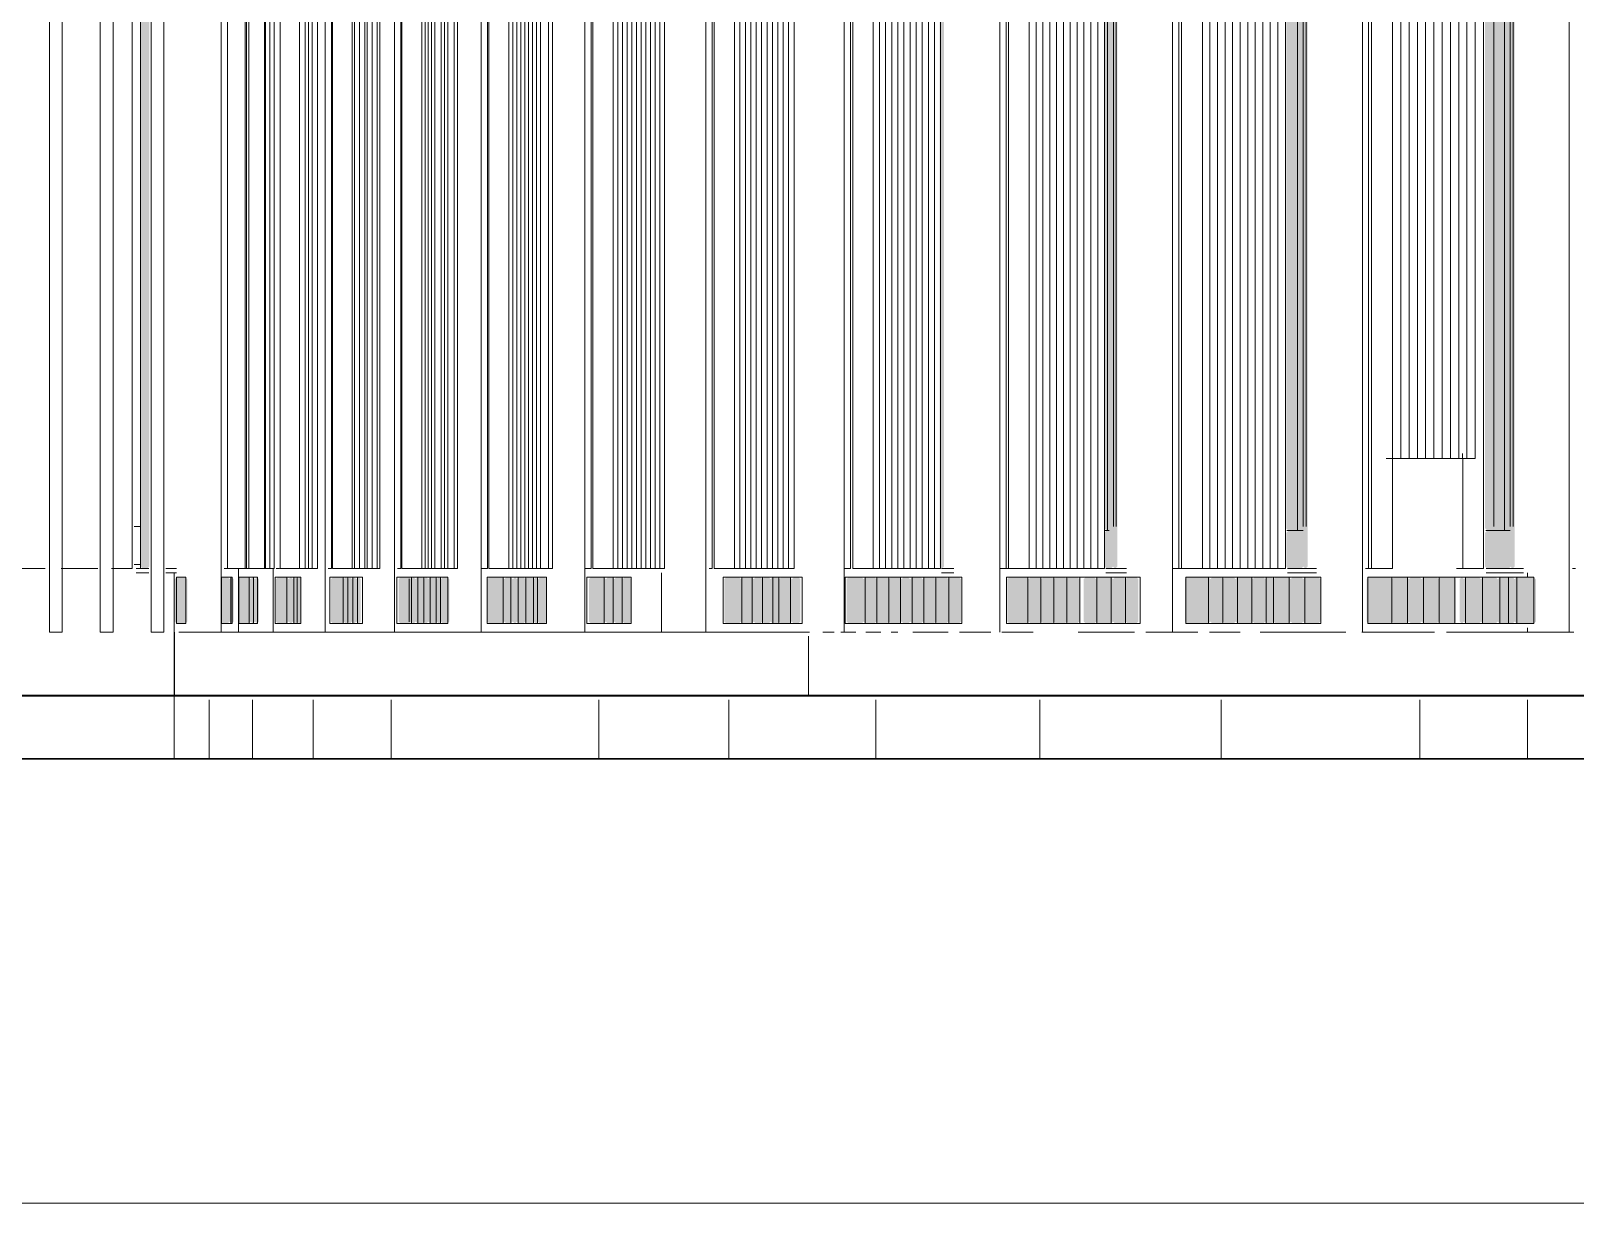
# Model space of a CAD drawing. Header units: millimetres. Extents: x 0 to 84100, y 0 to 59400.
# Drawn here: x 48104 to 51757, y 12940 to 15711 of the extents above; entities that cross this region are included whole.
import ezdxf

# ---------------------------------------------------------------- set-up
doc = ezdxf.new("R2010")
doc.units = ezdxf.units.MM
for name, color, linetype, lineweight in [('01_切断（構造・壁）', 7, 'Continuous', 35), ('09_立面の外形', 7, 'Continuous', 30), ('10_見えがかり', 7, 'Continuous', 13), ('12_見えがかり（ガラス）', 5, 'Continuous', 9), ('50_寸法', 3, 'Continuous', 9)]:
    doc.layers.add(name, color=color, linetype=linetype, lineweight=lineweight)

msp = doc.modelspace()

# ---------------------------------------------------------------- hatches: boundary and pattern name
at = {"layer": '10_見えがかり', "true_color": 0xe9dcc4}
for points in [[(48384, 16814.7), (48384, 14444.7), (48379, 14439.7), (48369, 14439.7), (48364, 14444.7), (48364, 16814.7), (48369, 16819.7), (48379, 16819.7)], [(50264, 16814.7), (50264, 14444.7), (50259, 14439.7), (50254, 14444.7), (50254, 16814.7), (50259, 16819.7)], [(50674, 16814.7), (50674, 14444.7), (50669, 14439.7), (50664, 14444.7), (50664, 14524.7), (50659, 14529.7), (50649, 14529.7), (50654, 14534.7), (50654, 16744.7), (50649, 16749.7), (50659, 16749.7), (50664, 16754.7), (50664, 16814.7), (50669, 16819.7)], [(51124, 16814.7), (51124, 14444.7), (51119, 14439.7), (51114, 14444.7), (51114, 14524.7), (51109, 14529.7), (51099, 14529.7), (51104, 14534.7), (51104, 16744.7), (51099, 16749.7), (51109, 16749.7), (51114, 16754.7), (51114, 16814.7), (51119, 16819.7)], [(51614, 16814.7), (51614, 14444.7), (51609, 14439.7), (51604, 14444.7), (51604, 14524.7), (51599, 14529.7), (51589, 14529.7), (51594, 14534.7), (51594, 16744.7), (51589, 16749.7), (51599, 16749.7), (51604, 16754.7), (51604, 16814.7), (51609, 16819.7)], [(50664, 14524.7), (50664, 14444.7), (50659, 14439.7), (50649, 14439.7), (50644, 14444.7), (50644, 14524.7), (50649, 14529.7), (50659, 14529.7)], [(51114, 14524.7), (51114, 14444.7), (51109, 14439.7), (51079, 14439.7), (51074, 14444.7), (51074, 14524.7), (51079, 14529.7), (51099, 14529.7), (51109, 14529.7)], [(51604, 14524.7), (51604, 14444.7), (51599, 14439.7), (51549, 14439.7), (51544, 14444.7), (51544, 14524.7), (51549, 14529.7), (51589, 14529.7), (51599, 14529.7)], [(48474, 14414.7), (48474, 14314.7), (48469, 14309.7), (48449, 14309.7), (48444, 14314.7), (48444, 14414.7), (48449, 14419.7), (48469, 14419.7)], [(48574, 14414.7), (48574, 14314.7), (48569, 14309.7), (48559, 14309.7), (48554, 14314.7), (48554, 14414.7), (48559, 14419.7), (48569, 14419.7)], [(48584, 14414.7), (48584, 14314.7), (48579, 14309.7), (48574, 14314.7), (48574, 14414.7), (48579, 14419.7)], [(48624, 14414.7), (48624, 14314.7), (48619, 14309.7), (48599, 14309.7), (48594, 14314.7), (48594, 14414.7), (48599, 14419.7), (48619, 14419.7)], [(48634, 14414.7), (48634, 14314.7), (48629, 14309.7), (48624, 14314.7), (48624, 14414.7), (48629, 14419.7)], [(48644, 14414.7), (48644, 14314.7), (48639, 14309.7), (48634, 14314.7), (48634, 14414.7), (48639, 14419.7)], [(48714, 14414.7), (48714, 14314.7), (48709, 14309.7), (48689, 14309.7), (48684, 14314.7), (48684, 14414.7), (48689, 14419.7), (48709, 14419.7)], [(48724, 14414.7), (48724, 14314.7), (48719, 14309.7), (48714, 14314.7), (48714, 14414.7), (48719, 14419.7)], [(48734, 14414.7), (48734, 14314.7), (48729, 14309.7), (48724, 14314.7), (48724, 14414.7), (48729, 14419.7)], [(48744, 14414.7), (48744, 14314.7), (48739, 14309.7), (48734, 14314.7), (48734, 14414.7), (48739, 14419.7)], [(48844, 14414.7), (48844, 14314.7), (48839, 14309.7), (48819, 14309.7), (48814, 14314.7), (48814, 14414.7), (48819, 14419.7), (48839, 14419.7)], [(48854, 14414.7), (48854, 14314.7), (48849, 14309.7), (48844, 14314.7), (48844, 14414.7), (48849, 14419.7)], [(48864, 14414.7), (48864, 14314.7), (48859, 14309.7), (48854, 14314.7), (48854, 14414.7), (48859, 14419.7)], [(48874, 14414.7), (48874, 14314.7), (48869, 14309.7), (48864, 14314.7), (48864, 14414.7), (48869, 14419.7)], [(48884, 14414.7), (48884, 14314.7), (48879, 14309.7), (48874, 14314.7), (48874, 14414.7), (48879, 14419.7)], [(49004, 14414.7), (49004, 14314.7), (48999, 14309.7), (48979, 14309.7), (48974, 14314.7), (48974, 14414.7), (48979, 14419.7), (48999, 14419.7)], [(49014, 14414.7), (49014, 14314.7), (49009, 14309.7), (49004, 14314.7), (49004, 14414.7), (49009, 14419.7)], [(49034, 14414.7), (49034, 14314.7), (49029, 14309.7), (49019, 14309.7), (49014, 14314.7), (49014, 14414.7), (49019, 14419.7), (49029, 14419.7)], [(49044, 14414.7), (49044, 14314.7), (49039, 14309.7), (49034, 14314.7), (49034, 14414.7), (49039, 14419.7)], [(49064, 14414.7), (49064, 14314.7), (49059, 14309.7), (49049, 14309.7), (49044, 14314.7), (49044, 14414.7), (49049, 14419.7), (49059, 14419.7)], [(49074, 14414.7), (49074, 14314.7), (49069, 14309.7), (49064, 14314.7), (49064, 14414.7), (49069, 14419.7)], [(49094, 14414.7), (49094, 14314.7), (49089, 14309.7), (49079, 14309.7), (49074, 14314.7), (49074, 14414.7), (49079, 14419.7), (49089, 14419.7)], [(49224, 14414.7), (49224, 14314.7), (49219, 14309.7), (49189, 14309.7), (49184, 14314.7), (49184, 14414.7), (49189, 14419.7), (49219, 14419.7)], [(49244, 14414.7), (49244, 14314.7), (49239, 14309.7), (49229, 14309.7), (49224, 14314.7), (49224, 14414.7), (49229, 14419.7), (49239, 14419.7)], [(49254, 14414.7), (49254, 14314.7), (49249, 14309.7), (49244, 14314.7), (49244, 14414.7), (49249, 14419.7)], [(49274, 14414.7), (49274, 14314.7), (49269, 14309.7), (49259, 14309.7), (49254, 14314.7), (49254, 14414.7), (49259, 14419.7), (49269, 14419.7)], [(49294, 14414.7), (49294, 14314.7), (49289, 14309.7), (49279, 14309.7), (49274, 14314.7), (49274, 14414.7), (49279, 14419.7), (49289, 14419.7)], [(49304, 14414.7), (49304, 14314.7), (49299, 14309.7), (49294, 14314.7), (49294, 14414.7), (49299, 14419.7)], [(49324, 14414.7), (49324, 14314.7), (49319, 14309.7), (49309, 14309.7), (49304, 14314.7), (49304, 14414.7), (49309, 14419.7), (49319, 14419.7)], [(49464, 14414.7), (49464, 14314.7), (49459, 14309.7), (49429, 14309.7), (49424, 14314.7), (49424, 14414.7), (49429, 14419.7), (49459, 14419.7)], [(49484, 14414.7), (49484, 14314.7), (49479, 14309.7), (49469, 14309.7), (49464, 14314.7), (49464, 14414.7), (49469, 14419.7), (49479, 14419.7)], [(49504, 14414.7), (49504, 14314.7), (49499, 14309.7), (49489, 14309.7), (49484, 14314.7), (49484, 14414.7), (49489, 14419.7), (49499, 14419.7)], [(49524, 14414.7), (49524, 14314.7), (49519, 14309.7), (49509, 14309.7), (49504, 14314.7), (49504, 14414.7), (49509, 14419.7), (49519, 14419.7)], [(49784, 14414.7), (49784, 14314.7), (49779, 14309.7), (49749, 14309.7), (49744, 14314.7), (49744, 14414.7), (49749, 14419.7), (49779, 14419.7)], [(49814, 14414.7), (49814, 14314.7), (49809, 14309.7), (49789, 14309.7), (49784, 14314.7), (49784, 14414.7), (49789, 14419.7), (49809, 14419.7)], [(49834, 14414.7), (49834, 14314.7), (49829, 14309.7), (49819, 14309.7), (49814, 14314.7), (49814, 14414.7), (49819, 14419.7), (49829, 14419.7)], [(49854, 14414.7), (49854, 14314.7), (49849, 14309.7), (49839, 14309.7), (49834, 14314.7), (49834, 14414.7), (49839, 14419.7), (49849, 14419.7)], [(49874, 14414.7), (49874, 14314.7), (49869, 14309.7), (49859, 14309.7), (49854, 14314.7), (49854, 14414.7), (49859, 14419.7), (49869, 14419.7)], [(49904, 14414.7), (49904, 14314.7), (49899, 14309.7), (49879, 14309.7), (49874, 14314.7), (49874, 14414.7), (49879, 14419.7), (49899, 14419.7)], [(49924, 14414.7), (49924, 14314.7), (49919, 14309.7), (49909, 14309.7), (49904, 14314.7), (49904, 14414.7), (49909, 14419.7), (49919, 14419.7)], [(50074, 14414.7), (50074, 14314.7), (50069, 14309.7), (50039, 14309.7), (50034, 14314.7), (50034, 14414.7), (50039, 14419.7), (50069, 14419.7)], [(50104, 14414.7), (50104, 14314.7), (50099, 14309.7), (50079, 14309.7), (50074, 14314.7), (50074, 14414.7), (50079, 14419.7), (50099, 14419.7)], [(50134, 14414.7), (50134, 14314.7), (50129, 14309.7), (50109, 14309.7), (50104, 14314.7), (50104, 14414.7), (50109, 14419.7), (50129, 14419.7)], [(50164, 14414.7), (50164, 14314.7), (50159, 14309.7), (50139, 14309.7), (50134, 14314.7), (50134, 14414.7), (50139, 14419.7), (50159, 14419.7)], [(50184, 14414.7), (50184, 14314.7), (50179, 14309.7), (50169, 14309.7), (50164, 14314.7), (50164, 14414.7), (50169, 14419.7), (50179, 14419.7)], [(50214, 14414.7), (50214, 14314.7), (50209, 14309.7), (50189, 14309.7), (50184, 14314.7), (50184, 14414.7), (50189, 14419.7), (50209, 14419.7)], [(50244, 14414.7), (50244, 14314.7), (50239, 14309.7), (50219, 14309.7), (50214, 14314.7), (50214, 14414.7), (50219, 14419.7), (50239, 14419.7)], [(50274, 14414.7), (50274, 14314.7), (50269, 14309.7), (50249, 14309.7), (50244, 14314.7), (50244, 14414.7), (50249, 14419.7), (50269, 14419.7)], [(50304, 14414.7), (50304, 14314.7), (50299, 14309.7), (50279, 14309.7), (50274, 14314.7), (50274, 14414.7), (50279, 14419.7), (50299, 14419.7)], [(50464, 14414.7), (50464, 14314.7), (50459, 14309.7), (50419, 14309.7), (50414, 14314.7), (50414, 14414.7), (50419, 14419.7), (50459, 14419.7)], [(50494, 14414.7), (50494, 14314.7), (50489, 14309.7), (50469, 14309.7), (50464, 14314.7), (50464, 14414.7), (50469, 14419.7), (50489, 14419.7)], [(50524, 14414.7), (50524, 14314.7), (50519, 14309.7), (50499, 14309.7), (50494, 14314.7), (50494, 14414.7), (50499, 14419.7), (50519, 14419.7)], [(50554, 14414.7), (50554, 14314.7), (50549, 14309.7), (50529, 14309.7), (50524, 14314.7), (50524, 14414.7), (50529, 14419.7), (50549, 14419.7)], [(50584, 14414.7), (50584, 14314.7), (50579, 14309.7), (50559, 14309.7), (50554, 14314.7), (50554, 14414.7), (50559, 14419.7), (50579, 14419.7)], [(50624, 14414.7), (50624, 14314.7), (50619, 14309.7), (50599, 14309.7), (50594, 14314.7), (50594, 14414.7), (50599, 14419.7), (50619, 14419.7)], [(50664, 14414.7), (50664, 14314.7), (50659, 14309.7), (50629, 14309.7), (50624, 14314.7), (50624, 14414.7), (50629, 14419.7), (50659, 14419.7)], [(50694, 14414.7), (50694, 14314.7), (50689, 14309.7), (50669, 14309.7), (50664, 14314.7), (50664, 14414.7), (50669, 14419.7), (50689, 14419.7)], [(50724, 14414.7), (50724, 14314.7), (50719, 14309.7), (50699, 14309.7), (50694, 14314.7), (50694, 14414.7), (50699, 14419.7), (50719, 14419.7)], [(50894, 14414.7), (50894, 14314.7), (50889, 14309.7), (50839, 14309.7), (50834, 14314.7), (50834, 14414.7), (50839, 14419.7), (50889, 14419.7)], [(50924, 14414.7), (50924, 14314.7), (50919, 14309.7), (50899, 14309.7), (50894, 14314.7), (50894, 14414.7), (50899, 14419.7), (50919, 14419.7)], [(50954, 14414.7), (50954, 14314.7), (50949, 14309.7), (50929, 14309.7), (50924, 14314.7), (50924, 14414.7), (50929, 14419.7), (50949, 14419.7)], [(50994, 14414.7), (50994, 14314.7), (50989, 14309.7), (50959, 14309.7), (50954, 14314.7), (50954, 14414.7), (50959, 14419.7), (50989, 14419.7)], [(51024, 14414.7), (51024, 14314.7), (51019, 14309.7), (50999, 14309.7), (50994, 14314.7), (50994, 14414.7), (50999, 14419.7), (51019, 14419.7)], [(51044, 14414.7), (51044, 14314.7), (51039, 14309.7), (51029, 14309.7), (51024, 14314.7), (51024, 14414.7), (51029, 14419.7), (51039, 14419.7)], [(51084, 14414.7), (51084, 14314.7), (51079, 14309.7), (51049, 14309.7), (51044, 14314.7), (51044, 14414.7), (51049, 14419.7), (51079, 14419.7)], [(51114, 14414.7), (51114, 14314.7), (51109, 14309.7), (51089, 14309.7), (51084, 14314.7), (51084, 14414.7), (51089, 14419.7), (51109, 14419.7)], [(51154, 14414.7), (51154, 14314.7), (51149, 14309.7), (51119, 14309.7), (51114, 14314.7), (51114, 14414.7), (51119, 14419.7), (51149, 14419.7)], [(51324, 14414.7), (51324, 14314.7), (51319, 14309.7), (51269, 14309.7), (51264, 14314.7), (51264, 14414.7), (51269, 14419.7), (51319, 14419.7)], [(51364, 14414.7), (51364, 14314.7), (51359, 14309.7), (51329, 14309.7), (51324, 14314.7), (51324, 14414.7), (51329, 14419.7), (51359, 14419.7)], [(51394, 14414.7), (51394, 14314.7), (51389, 14309.7), (51369, 14309.7), (51364, 14314.7), (51364, 14414.7), (51369, 14419.7), (51389, 14419.7)], [(51434, 14414.7), (51434, 14314.7), (51429, 14309.7), (51399, 14309.7), (51394, 14314.7), (51394, 14414.7), (51399, 14419.7), (51429, 14419.7)], [(51474, 14414.7), (51474, 14314.7), (51469, 14309.7), (51439, 14309.7), (51434, 14314.7), (51434, 14414.7), (51439, 14419.7), (51469, 14419.7)], [(51494, 14414.7), (51494, 14314.7), (51489, 14309.7), (51484, 14314.7), (51484, 14414.7), (51489, 14419.7)], [(51534, 14414.7), (51534, 14314.7), (51529, 14309.7), (51499, 14309.7), (51494, 14314.7), (51494, 14414.7), (51499, 14419.7), (51529, 14419.7)], [(51574, 14414.7), (51574, 14314.7), (51569, 14309.7), (51539, 14309.7), (51534, 14314.7), (51534, 14414.7), (51539, 14419.7), (51569, 14419.7)], [(51614, 14414.7), (51614, 14314.7), (51609, 14309.7), (51579, 14309.7), (51574, 14314.7), (51574, 14414.7), (51579, 14419.7), (51609, 14419.7)], [(51664, 14414.7), (51664, 14314.7), (51659, 14309.7), (51619, 14309.7), (51614, 14314.7), (51614, 14414.7), (51619, 14419.7), (51659, 14419.7)]]:
    msp.add_hatch(color=8, dxfattribs=at).paths.add_polyline_path(points)
at = {"layer": '12_見えがかり（ガラス）', "true_color": 0xdce9f2}
for points in [[(50649, 16749.7), (50654, 16744.7), (50654, 14534.7), (50649, 14529.7), (50644, 14534.7), (50644, 16744.7)], [(51099, 16749.7), (51104, 16744.7), (51104, 14534.7), (51099, 14529.7), (51079, 14529.7), (51074, 14534.7), (51074, 16744.7), (51079, 16749.7)], [(51589, 16749.7), (51594, 16744.7), (51594, 14534.7), (51589, 14529.7), (51549, 14529.7), (51544, 14534.7), (51544, 16744.7), (51549, 16749.7)]]:
    msp.add_hatch(color=8, dxfattribs=at).paths.add_polyline_path(points)

# ---------------------------------------------------------------- linework, layer by layer
at = {"layer": '01_切断（構造・壁）'}
msp.add_lwpolyline([(20194, 14139.7), (59906, 14139.7)], dxfattribs=at)
at = {"layer": '09_立面の外形'}
msp.add_lwpolyline([(55765.8, 13989.7), (32636.4, 13989.7)], dxfattribs=at)
at = {"layer": '10_見えがかり'}
for points in [[(48614.4, 17163.7), (48614.4, 14439.7), (48569.2, 14439.7), (48569.2, 17121)], [(48619.5, 17164.7), (48619.5, 14439.7), (48599.9, 14439.7)], [(48656.6, 17162.7), (48656.6, 14439.7), (48610.9, 14439.7), (48610.9, 17152)], [(48659.1, 17164.7), (48659.1, 14439.7), (48639.9, 14439.7)], [(48669.3, 17164.7), (48669.3, 14439.7), (48649.9, 14439.7)], [(48679.5, 17164.7), (48679.5, 14439.7), (48659.9, 14439.7)], [(48739.7, 17164.7), (48739.7, 14439.7), (48693.6, 14439.7), (48693.6, 17163.7)], [(48752.5, 17164.3), (48752.5, 14439.7), (48729.9, 14439.7)], [(48761, 17164.6), (48761, 14439.7), (48739.9, 14439.7)], [(48769.6, 17164.7), (48769.6, 14439.7), (48749.9, 14439.7)], [(48781.7, 17164.5), (48781.7, 16884.7), (48782.4, 16884.7), (48782.4, 14439.7), (48759.9, 14439.7)], [(48815, 17143.8), (48815, 14439.7)], [(48863.7, 17164), (48863.7, 14439.7), (48817.2, 14439.7), (48817.2, 17164.6)], [(48869.7, 17164.7), (48869.7, 14439.7), (48849.9, 14439.7)], [(48881.6, 17164.5), (48881.6, 14439.7), (48859.9, 14439.7)], [(48893.6, 17164), (48893.6, 14439.7), (48869.9, 14439.7)], [(48899.6, 17164.7), (48899.6, 14439.7), (48879.9, 14439.7)], [(48911.5, 17164.5), (48911.5, 14439.7), (48889.9, 14439.7)], [(48922.5, 17164.3), (48922.5, 16884.7), (48923.5, 16884.7), (48923.5, 14439.7), (48899.9, 14439.7)], [(48978.9, 17143.8), (48978.9, 14439.7)], [(49028.7, 17147.9), (49028.7, 14439.7), (48981.8, 14439.7), (48981.8, 17162.8)], [(49036.4, 17132.8), (49036.4, 14439.7), (49009.9, 14439.7)], [(48553.9, 17103.9), (48553.9, 14439.7)], [(48553.9, 14289.7), (48553.9, 17103.8)], [(48568.9, 14439.7), (48568.9, 17103.9)], [(48800, 14289.7), (48800, 17123.8)], [(48800, 17123.8), (48800, 14439.7)], [(48964, 14289.7), (48964, 17123.8)], [(48964, 17123.8), (48964, 14439.7)], [(49044, 17123.8), (49044, 14439.7), (49019.9, 14439.7)], [(49051.7, 17124.5), (49051.7, 14439.7), (49029.9, 14439.7)], [(49059.4, 17124.7), (49059.4, 14439.7), (49039.9, 14439.7)], [(49074.8, 17123.6), (49074.8, 14439.7), (49049.9, 14439.7)], [(49082.5, 17124.3), (49082.5, 14439.7), (49059.9, 14439.7)], [(49090.2, 17124.7), (49090.2, 14439.7), (49069.9, 14439.7)], [(49104.2, 17123.8), (49104.2, 16884.7), (49105.5, 16884.7), (49105.5, 14439.7), (49103.6, 14439.7), (49079.9, 14439.7)], [(49168.8, 17103.9), (49168.8, 14439.7)], [(49168.8, 14289.7), (49168.8, 17103.8)], [(49183.8, 17103.9), (49183.8, 14439.7)], [(49234.5, 17123.7), (49234.5, 14439.7), (49187.3, 14439.7), (49187.3, 17124.6)], [(49243.9, 17123.9), (49243.9, 14439.7), (49219.9, 14439.7)], [(49253.3, 17124.1), (49253.3, 14439.7), (49229.9, 14439.7)], [(49262.7, 17124.2), (49262.7, 14439.7), (49239.9, 14439.7)], [(49272.1, 17124.4), (49272.1, 14439.7), (49249.9, 14439.7)], [(49281.4, 17124.5), (49281.4, 14439.7), (49259.9, 14439.7)], [(49290.8, 17124.6), (49290.8, 14439.7), (49269.9, 14439.7)], [(49300.2, 17124.7), (49300.2, 14439.7), (49279.9, 14439.7)], [(49309.6, 17124.7), (49309.6, 14439.7), (49289.9, 14439.7)], [(49326.9, 17122.5), (49326.9, 16884.7), (49328.4, 16884.7), (49328.4, 14439.7), (49326, 14439.7), (49299.9, 14439.7)], [(49414.5, 17103.9), (49414.5, 14439.7)], [(49414.5, 14289.7), (49414.5, 17103.8)], [(49429.5, 17103.9), (49429.5, 14439.7)], [(49481.2, 17094.5), (49481.2, 14439.7), (49433.6, 14439.7), (49433.6, 17123.7)], [(49492.3, 17094.3), (49492.3, 14439.7), (49469.9, 14439.7)], [(49503.4, 17094.1), (49503.4, 14439.7), (49479.9, 14439.7)], [(49514.5, 17093.7), (49514.5, 14439.7), (49489.9, 14439.7)], [(49525.6, 17083.2), (49525.6, 14439.7), (49499.9, 14439.7)], [(49536.7, 17082.6), (49536.7, 14439.7), (49509.9, 14439.7)], [(49547.8, 17081.9), (49547.8, 14439.7), (49519.9, 14439.7)], [(49558.9, 17081), (49558.9, 14439.7), (49529.9, 14439.7)], [(49570, 17084.7), (49570, 14439.7), (49539.9, 14439.7)], [(49581.1, 17084.6), (49581.1, 14439.7), (49559.9, 14439.7)], [(49590.3, 17084.6), (49590.3, 16884.7), (49592.1, 16884.7), (49592.1, 14439.7), (49589.3, 14439.7), (49569.9, 14439.7)], [(49715.8, 17063.9), (49715.8, 14439.7)], [(49768.6, 17081.3), (49768.6, 14439.7), (49720.6, 14439.7), (49720.6, 17082.1)], [(49781.4, 17084.5), (49781.4, 14439.7), (49749.9, 14439.7)], [(50096.8, 17082.5), (50096.8, 14439.7), (50048.4, 14439.7), (50048.4, 17070.3)], [(50111.3, 17084.5), (50111.3, 14439.7), (50079.9, 14439.7)], [(50140.3, 17084.6), (50140.3, 14439.7), (50109.9, 14439.7)], [(50169.2, 17084.7), (50169.2, 14439.7), (50139.9, 14439.7)], [(50183.7, 17083.9), (50183.7, 14439.7), (50159.9, 14439.7)], [(50198.2, 17081.6), (50198.2, 14439.7), (50169.9, 14439.7)], [(50212.7, 17084.2), (50212.7, 14439.7), (50179.9, 14439.7)], [(50239.3, 17084.7), (50239.3, 16884.7), (50241.7, 16884.7), (50241.7, 14439.7), (50237.9, 14439.7), (50209.9, 14439.7)], [(50465.7, 17063.1), (50465.7, 14439.7), (50416.9, 14439.7), (50416.9, 17084.5)], [(50481.9, 17084.4), (50481.9, 14439.7), (50449.9, 14439.7)], [(50498, 17081.7), (50498, 14439.7), (50469.9, 14439.7)], [(50514.2, 17093.8), (50514.2, 14439.7), (50479.9, 14439.7)], [(50530.4, 17094.6), (50530.4, 14439.7), (50499.9, 14439.7)], [(50546.6, 17082.7), (50546.6, 14439.7), (50519.9, 14439.7)], [(50562.8, 17084.2), (50562.8, 14439.7), (50529.9, 14439.7)], [(50578.9, 17080.9), (50578.9, 14439.7), (50549.9, 14439.7)], [(50595.1, 17083.4), (50595.1, 14439.7), (50559.9, 14439.7)], [(50611.3, 17084.5), (50611.3, 14439.7), (50579.9, 14439.7)], [(50875.1, 17083.4), (50875.1, 14439.7), (50826, 14439.7), (50826, 17094.4)], [(50893, 17084.2), (50893, 14439.7), (50859.9, 14439.7)], [(50910.8, 17084.6), (50910.8, 14439.7), (50879.9, 14439.7)], [(50946.6, 17082.7), (50946.6, 14439.7), (50909.9, 14439.7)], [(50964.4, 17083.7), (50964.4, 14439.7), (50929.9, 14439.7)], [(50982.3, 17084.3), (50982.3, 14439.7), (50949.9, 14439.7)], [(51000.2, 17064.7), (51000.2, 14439.7), (50969.9, 14439.7)], [(51050.9, 17074.6), (51050.9, 16884.7), (51053.7, 16884.7), (51053.7, 14439.7), (51049.2, 14439.7), (51019.9, 14439.7)], [(51325, 17083.4), (51325, 14699.7), (51324.5, 14699.7), (51324.5, 14439.7), (51275.6, 14439.7), (51275.6, 17084.3)], [(51383.7, 17063.9), (51383.7, 14699.7), (51349.9, 14699.7)], [(51403.3, 17084.1), (51403.3, 14699.7), (51369.9, 14699.7)], [(51422.8, 17084.2), (51422.8, 14699.7), (51389.9, 14699.7)], [(51442.4, 17084.3), (51442.4, 14699.7), (51409.9, 14699.7)], [(51461.9, 17084.4), (51461.9, 14699.7), (51429.9, 14699.7)], [(51481.5, 17084.5), (51481.5, 14699.7), (51449.9, 14699.7)], [(51501.1, 17084.6), (51501.1, 14699.7), (51469.9, 14699.7)], [(51517.3, 17082.2), (51517.3, 16884.7), (51520.6, 16884.7), (51520.6, 14699.7), (51489.9, 14699.7)], [(49794.2, 17043.8), (49794.2, 14439.7), (49769.9, 14439.7)], [(50043.1, 17024), (50043.1, 14439.7)], [(51018, 17031.7), (51018, 14439.7), (50989.9, 14439.7)], [(51035.9, 17053), (51035.9, 14439.7), (50999.9, 14439.7)], [(51344.6, 17023.6), (51344.6, 14699.7), (51309.9, 14699.7)], [(51364.2, 17043.8), (51364.2, 14699.7), (51329.9, 14699.7)], [(49700.9, 14289.7), (49700.9, 16994.1)], [(49700.9, 16994.1), (49700.9, 14439.7)], [(49807, 17012.4), (49807, 14439.7), (49779.9, 14439.7)], [(49819.8, 17014.7), (49819.8, 14439.7), (49789.9, 14439.7)], [(49832.6, 17014.3), (49832.6, 14439.7), (49809.9, 14439.7)], [(49845.4, 17013.3), (49845.4, 14439.7), (49819.9, 14439.7)], [(49858.1, 17011.6), (49858.1, 14439.7), (49829.9, 14439.7)], [(49870.9, 17014.6), (49870.9, 14439.7), (49839.9, 14439.7)], [(49883.7, 17013.9), (49883.7, 14439.7), (49859.9, 14439.7)], [(49894.3, 17013.7), (49894.3, 16884.7), (49896.5, 16884.7), (49896.5, 14439.7), (49869.9, 14439.7)], [(50028.2, 17014.1), (50028.2, 14439.7)], [(50028.2, 14289.7), (50028.2, 17014)], [(51743, 17004.1), (51743, 14439.7)], [(51743, 14289.7), (51743, 17004)], [(50154.7, 16973.6), (50154.7, 14439.7), (50129.9, 14439.7)], [(50396.1, 14289.7), (50396.1, 16974.1)], [(50396.1, 16974.1), (50396.1, 14439.7)], [(50410.9, 16984.1), (50410.9, 14439.7)], [(50624.7, 16953.6), (50624.7, 16884.7), (50627.5, 16884.7), (50627.5, 14439.7), (50623.3, 14439.7), (50599.9, 14439.7)], [(50125.8, 16943.1), (50125.8, 14439.7), (50099.9, 14439.7)], [(50804.6, 16914.3), (50804.6, 14439.7)], [(50804.6, 14289.7), (50804.6, 16914.2)], [(48443.3, 16884.7), (48443.3, 16839.7), (48418.4, 16839.7), (48418.4, 14289.7), (48388.3, 14289.7), (48388.3, 16839.7), (48298.4, 16839.7), (48298.4, 14289.7), (48268.3, 14289.7), (48268.3, 16839.7), (48178.4, 16839.7), (48178.4, 14289.7), (48148.3, 14289.7), (48148.3, 16839.7), (48058.4, 16839.7)], [(48929.5, 16884.7), (48929.5, 14439.7), (48909.9, 14439.7)], [(49113.2, 16884.7), (49113.2, 14439.7), (49089.9, 14439.7)], [(49337.8, 16884.7), (49337.8, 14439.7), (49309.9, 14439.7)], [(49603.2, 16884.7), (49603.2, 14439.7), (49579.9, 14439.7)], [(49909.3, 16884.7), (49909.3, 14439.7), (49879.9, 14439.7)], [(50227.2, 16912.3), (50227.2, 14439.7), (50199.9, 14439.7)], [(50256.1, 16884.7), (50256.1, 14439.7), (50229.9, 14439.7)], [(50643.7, 16884.7), (50643.7, 14439.7), (50609.9, 14439.7)], [(50819.4, 16904.3), (50819.4, 14439.7)], [(50928.7, 16911.2), (50928.7, 14439.7), (50899.9, 14439.7)], [(51071.6, 16884.7), (51071.6, 14439.7), (51039.9, 14439.7)], [(51253.6, 16904.3), (51253.6, 14439.7)], [(51253.6, 14289.7), (51253.6, 16904.2)], [(51268.4, 16904.3), (51268.4, 14439.7)], [(51509, 16884.7), (51540.2, 16884.7), (51540.2, 14439.7), (51491.1, 14439.7), (51491.1, 14699.7), (51490.8, 14699.7)], [(48343.7, 14439.7), (48343.7, 16832.3)], [(48363.7, 14439.7), (48363.7, 16814.7)], [(50664.7, 16744.9), (50664.7, 14539.5)], [(50671.2, 14539.2), (50671.2, 16744.6)], [(51113.9, 16744.9), (51113.9, 14539.5)], [(51120.5, 14539.2), (51120.5, 16744.6)], [(51564.2, 16744.9), (51564.2, 14539.5)], [(51603.5, 16744.9), (51603.5, 14539.5)], [(51610.3, 14539.2), (51610.3, 16744.6)], [(51490.8, 14699.7), (51490.8, 14712.2)], [(51491.1, 14439.7), (51491.1, 14689.7)], [(48348.1, 14539.7), (48358.1, 14539.7)], [(48352.3, 14539.7), (48362.2, 14539.7)], [(48361.8, 14539.7), (48355.9, 14539.7)], [(50654.9, 14529.7), (50645.2, 14529.7)], [(51113.9, 14529.7), (51075.1, 14529.7)], [(51603.5, 14529.7), (51545.3, 14529.7)], [(48059.6, 14439.7), (48138, 14439.7)], [(48175.5, 14439.7), (48262.3, 14439.7)], [(48175.5, 14439.7), (48262.3, 14439.7)], [(48177.2, 14439.7), (48255.5, 14439.7)], [(48294.7, 14439.7), (48343.7, 14439.7)], [(48348.1, 14449.7), (48358.1, 14449.7)], [(48352.3, 14449.7), (48362.2, 14449.7)], [(48353.3, 14439.7), (48383.3, 14439.7)], [(48353.3, 14429.7), (48383.3, 14429.7)], [(48353.3, 14429.7), (48383.3, 14429.7)], [(48363.7, 14439.7), (48379.7, 14439.7)], [(48423.3, 14439.7), (48443.3, 14439.7)], [(48423.3, 14429.7), (48443.3, 14429.7)], [(48423.3, 14429.7), (48443.3, 14429.7)], [(48443.3, 14439.7), (48448.4, 14439.7)], [(48443.3, 13989.7), (48443.3, 14429.7)], [(48443.3, 14429.7), (48448.4, 14429.7)], [(48448.4, 14429.7), (48443.3, 14429.7)], [(48561.4, 14439.7), (48568.9, 14439.7)], [(48595, 14289.7), (48595, 14439.4)], [(48677, 14289.7), (48677, 14439.4)], [(48684.5, 14439.7), (48692, 14439.7)], [(48807.5, 14439.7), (48815, 14439.7)], [(48971.5, 14439.7), (48978.9, 14439.7)], [(49168.8, 14439.7), (49183.8, 14439.7)], [(49414.5, 14439.7), (49429.5, 14439.7)], [(49596.1, 14289.7), (49596.1, 14429.7)], [(49708.4, 14439.7), (49715.8, 14439.7)], [(50028.2, 14439.7), (50043.1, 14439.7)], [(50257.9, 14439.7), (50287, 14439.7)], [(50257.9, 14429.7), (50287, 14429.7)], [(50257.9, 14429.7), (50287, 14429.7)], [(50396.1, 14439.7), (50410.9, 14439.7)], [(50420.6, 14439.7), (50410.9, 14439.7)], [(50646.9, 14439.7), (50695.7, 14439.7)], [(50646.9, 14429.7), (50695.7, 14429.7)], [(50695.7, 14429.7), (50646.9, 14429.7)], [(50804.6, 14439.7), (50819.4, 14439.7)], [(50829.1, 14439.7), (50819.4, 14439.7)], [(51076.4, 14439.7), (51144.9, 14439.7)], [(51076.4, 14429.7), (51144.9, 14429.7)], [(51076.4, 14429.7), (51144.9, 14429.7)], [(51261, 14439.7), (51268.4, 14439.7)], [(51268.4, 14439.7), (51280.1, 14439.7)], [(51476.3, 14439.7), (51491.1, 14439.7)], [(51546.3, 14439.7), (51634.5, 14439.7)], [(51546.3, 14429.7), (51634.5, 14429.7)], [(51546.3, 14429.7), (51634.5, 14429.7)], [(51644.3, 14419.7), (51644.3, 14429.7)], [(51750.4, 14439.7), (51757.8, 14439.7)], [(48470.4, 14419.7), (48470.4, 14309.7), (48448.7, 14309.7), (48448.7, 14419.7), (48470.4, 14419.7)], [(48576.8, 14419.7), (48576.8, 14309.7), (48555.2, 14309.7), (48555.2, 14419.7), (48576.8, 14419.7)], [(48580.1, 14419.7), (48580.1, 14309.7), (48559.9, 14309.7)], [(48559.9, 14419.7), (48580.1, 14419.7)], [(48620.6, 14419.7), (48620.6, 14309.7), (48595.7, 14309.7), (48595.7, 14419.7), (48620.6, 14419.7)], [(48630.4, 14419.7), (48630.4, 14309.7), (48609.9, 14309.7)], [(48609.9, 14419.7), (48630.4, 14419.7)], [(48640.1, 14419.7), (48640.1, 14309.7), (48619.9, 14309.7)], [(48619.9, 14419.7), (48640.1, 14419.7)], [(48709.7, 14419.7), (48709.7, 14309.7), (48681.6, 14309.7), (48681.6, 14419.7), (48709.7, 14419.7)], [(48726, 14419.7), (48726, 14309.7), (48699.9, 14309.7)], [(48699.9, 14419.7), (48726, 14419.7)], [(48734.1, 14419.7), (48734.1, 14309.7), (48709.9, 14309.7)], [(48709.9, 14419.7), (48734.1, 14419.7)], [(48742.3, 14419.7), (48742.3, 14309.7), (48719.9, 14309.7)], [(48719.9, 14419.7), (48742.3, 14419.7)], [(48842.5, 14419.7), (48842.5, 14309.7), (48811.1, 14309.7), (48811.1, 14419.7), (48842.5, 14419.7)], [(48853.9, 14419.7), (48853.9, 14309.7), (48829.9, 14309.7)], [(48829.9, 14419.7), (48853.9, 14419.7)], [(48865.3, 14419.7), (48865.3, 14309.7), (48839.9, 14309.7)], [(48839.9, 14419.7), (48865.3, 14419.7)], [(48876.7, 14419.7), (48876.7, 14309.7), (48849.9, 14309.7)], [(48849.9, 14419.7), (48876.7, 14419.7)], [(48888.1, 14419.7), (48888.1, 14309.7), (48859.9, 14309.7)], [(48859.9, 14419.7), (48888.1, 14419.7)], [(49004.4, 14419.7), (49004.4, 14309.7), (48969.7, 14309.7), (48969.7, 14419.7), (49004.4, 14419.7)], [(49019, 14419.7), (49019, 14309.7), (48989.9, 14309.7)], [(48989.9, 14419.7), (49019, 14419.7)], [(48999.1, 14314.2), (48999.1, 14415.3)], [(49033.7, 14419.7), (49033.7, 14309.7), (48999.9, 14309.7)], [(48999.9, 14419.7), (49033.7, 14419.7)], [(49048.3, 14419.7), (49048.3, 14309.7), (49019.9, 14309.7)], [(49019.9, 14419.7), (49048.3, 14419.7)], [(49063, 14419.7), (49063, 14309.7), (49029.9, 14309.7)], [(49029.9, 14419.7), (49063, 14419.7)], [(49072.8, 14419.7), (49072.8, 14309.7), (49049.9, 14309.7)], [(49049.9, 14419.7), (49072.8, 14419.7)], [(49090.7, 14419.7), (49090.7, 14309.7), (49059.9, 14309.7)], [(49059.9, 14419.7), (49090.7, 14419.7)], [(49221.2, 14419.7), (49221.2, 14309.7), (49183.4, 14309.7), (49183.4, 14419.7), (49221.2, 14419.7)], [(49239.1, 14419.7), (49239.1, 14309.7), (49209.9, 14309.7)], [(49209.9, 14419.7), (49239.1, 14419.7)], [(49257, 14419.7), (49257, 14309.7), (49229.9, 14309.7)], [(49229.9, 14419.7), (49257, 14419.7)], [(49275, 14419.7), (49275, 14309.7), (49239.9, 14309.7)], [(49239.9, 14419.7), (49275, 14419.7)], [(49292.9, 14419.7), (49292.9, 14309.7), (49259.9, 14309.7)], [(49259.9, 14419.7), (49292.9, 14419.7)], [(49302.5, 14419.7), (49302.5, 14309.7), (49279.9, 14309.7)], [(49279.9, 14419.7), (49302.5, 14419.7)], [(49323.6, 14419.7), (49323.6, 14309.7), (49289.9, 14309.7)], [(49289.9, 14419.7), (49323.6, 14419.7)], [(49460.5, 14419.7), (49460.5, 14309.7), (49419.5, 14309.7), (49419.5, 14419.7), (49460.5, 14419.7)], [(49481.7, 14419.7), (49481.7, 14309.7), (49449.9, 14309.7)], [(49449.9, 14419.7), (49481.7, 14419.7)], [(49502.8, 14419.7), (49502.8, 14309.7), (49469.9, 14309.7)], [(49469.9, 14419.7), (49502.8, 14419.7)], [(49524, 14419.7), (49524, 14309.7), (49489.9, 14309.7)], [(49489.9, 14419.7), (49524, 14419.7)], [(49785.6, 14419.7), (49785.6, 14309.7), (49741.4, 14309.7), (49741.4, 14419.7), (49785.6, 14419.7)], [(49810, 14419.7), (49810, 14309.7), (49769.9, 14309.7)], [(49769.9, 14419.7), (49810, 14419.7)], [(49834.4, 14419.7), (49834.4, 14309.7), (49799.9, 14309.7)], [(49799.9, 14419.7), (49834.4, 14419.7)], [(49858.8, 14419.7), (49858.8, 14309.7), (49819.9, 14309.7)], [(49819.9, 14419.7), (49858.8, 14419.7)], [(49873, 14419.7), (49873, 14309.7), (49839.9, 14309.7)], [(49839.9, 14419.7), (49873, 14419.7)], [(49900.6, 14419.7), (49900.6, 14309.7), (49859.9, 14309.7)], [(49859.9, 14419.7), (49900.6, 14419.7)], [(49928.3, 14419.7), (49928.3, 14309.7), (49889.9, 14309.7)], [(49889.9, 14419.7), (49928.3, 14419.7)], [(50077.8, 14419.7), (50077.8, 14309.7), (50030.3, 14309.7), (50030.3, 14419.7), (50077.8, 14419.7)], [(50105.4, 14419.7), (50105.4, 14309.7), (50059.9, 14309.7)], [(50059.9, 14419.7), (50105.4, 14419.7)], [(50133.1, 14419.7), (50133.1, 14309.7), (50089.9, 14309.7)], [(50089.9, 14419.7), (50133.1, 14419.7)], [(50160.7, 14419.7), (50160.7, 14309.7), (50119.9, 14309.7)], [(50119.9, 14419.7), (50160.7, 14419.7)], [(50188.3, 14419.7), (50188.3, 14309.7), (50149.9, 14309.7)], [(50149.9, 14419.7), (50188.3, 14419.7)], [(50216, 14419.7), (50216, 14309.7), (50169.9, 14309.7)], [(50169.9, 14419.7), (50216, 14419.7)], [(50244.6, 14419.7), (50244.6, 14309.7), (50199.9, 14309.7)], [(50199.9, 14419.7), (50244.6, 14419.7)], [(50275.4, 14419.7), (50275.4, 14309.7), (50229.9, 14309.7)], [(50229.9, 14419.7), (50275.4, 14419.7)], [(50306.3, 14419.7), (50306.3, 14309.7), (50259.9, 14309.7)], [(50259.9, 14419.7), (50306.3, 14419.7)], [(50462.1, 14419.7), (50462.1, 14309.7), (50411.5, 14309.7), (50411.5, 14419.7), (50462.1, 14419.7)], [(50493, 14419.7), (50493, 14309.7), (50449.9, 14309.7)], [(50449.9, 14419.7), (50493, 14419.7)], [(50523.9, 14419.7), (50523.9, 14309.7), (50479.9, 14309.7)], [(50479.9, 14419.7), (50523.9, 14419.7)], [(50554.7, 14419.7), (50554.7, 14309.7), (50509.9, 14309.7)], [(50509.9, 14419.7), (50554.7, 14419.7)], [(50585.6, 14419.7), (50585.6, 14309.7), (50539.9, 14309.7)], [(50539.9, 14419.7), (50585.6, 14419.7)], [(50625.4, 14419.7), (50625.4, 14309.7), (50579.9, 14309.7)], [(50579.9, 14419.7), (50625.4, 14419.7)], [(50659.5, 14419.7), (50659.5, 14309.7), (50609.9, 14309.7)], [(50609.9, 14419.7), (50659.5, 14419.7)], [(50693.6, 14419.7), (50693.6, 14309.7), (50649.9, 14309.7)], [(50649.9, 14419.7), (50693.6, 14419.7)], [(50727.7, 14419.7), (50727.7, 14309.7), (50679.9, 14309.7)], [(50679.9, 14419.7), (50727.7, 14419.7)], [(50889.8, 14419.7), (50889.8, 14309.7), (50835.9, 14309.7), (50835.9, 14419.7), (50889.8, 14419.7)], [(50923.8, 14419.7), (50923.8, 14309.7), (50879.9, 14309.7)], [(50879.9, 14419.7), (50923.8, 14419.7)], [(50957.9, 14419.7), (50957.9, 14309.7), (50909.9, 14309.7)], [(50909.9, 14419.7), (50957.9, 14419.7)], [(50992, 14419.7), (50992, 14309.7), (50939.9, 14309.7)], [(50939.9, 14419.7), (50992, 14419.7)], [(51026.1, 14419.7), (51026.1, 14309.7), (50979.9, 14309.7)], [(50979.9, 14419.7), (51026.1, 14419.7)], [(51043.1, 14419.7), (51043.1, 14309.7), (51009.9, 14309.7)], [(51009.9, 14419.7), (51043.1, 14419.7)], [(51080.4, 14419.7), (51080.4, 14309.7), (51029.9, 14309.7)], [(51029.9, 14419.7), (51080.4, 14419.7)], [(51117.7, 14419.7), (51117.7, 14309.7), (51069.9, 14309.7)], [(51069.9, 14419.7), (51117.7, 14419.7)], [(51155, 14419.7), (51155, 14309.7), (51099.9, 14309.7)], [(51099.9, 14419.7), (51155, 14419.7)], [(51323.3, 14419.7), (51323.3, 14309.7), (51266.3, 14309.7), (51266.3, 14419.7), (51323.3, 14419.7)], [(51360.6, 14419.7), (51360.6, 14309.7), (51309.9, 14309.7)], [(51309.9, 14419.7), (51360.6, 14419.7)], [(51397.9, 14419.7), (51397.9, 14309.7), (51349.9, 14309.7)], [(51349.9, 14419.7), (51397.9, 14419.7)], [(51435.2, 14419.7), (51435.2, 14309.7), (51379.9, 14309.7)], [(51379.9, 14419.7), (51435.2, 14419.7)], [(51472.5, 14419.7), (51472.5, 14309.7), (51419.9, 14309.7)], [(51419.9, 14419.7), (51472.5, 14419.7)], [(51497.4, 14419.7), (51497.4, 14309.7), (51469.9, 14309.7)], [(51469.9, 14419.7), (51497.4, 14419.7)], [(51538, 14419.7), (51538, 14309.7), (51479.9, 14309.7)], [(51479.9, 14419.7), (51538, 14419.7)], [(51578.5, 14419.7), (51578.5, 14309.7), (51519.9, 14309.7)], [(51519.9, 14419.7), (51578.5, 14419.7)], [(51619, 14419.7), (51619, 14309.7), (51559.9, 14309.7)], [(51559.9, 14419.7), (51619, 14419.7)], [(51599.4, 14311.6), (51599.4, 14417.8)], [(51659.6, 14419.7), (51659.6, 14309.7), (51599.9, 14309.7)], [(51599.9, 14419.7), (51659.6, 14419.7)], [(48443.7, 14139.7), (48443.7, 14289.7)], [(48453.7, 14289.7), (49943.7, 14289.7)], [(49945.8, 14289.7), (49943.7, 14289.7)], [(49977.5, 14289.7), (49996.6, 14289.7)], [(49996.6, 14289.7), (50004.3, 14289.7)], [(50019.8, 14289.7), (50047.2, 14289.7)], [(50047.2, 14289.7), (50055.1, 14289.7)], [(50078.9, 14289.7), (50114.8, 14289.7)], [(50138.8, 14289.7), (50154.9, 14289.7)], [(50190.3, 14289.7), (50199.2, 14289.7)], [(50199.2, 14289.7), (50247.7, 14289.7)], [(50247.7, 14289.7), (50274.1, 14289.7)], [(50300.4, 14289.7), (50357.4, 14289.7)], [(50357.4, 14289.7), (50374.8, 14289.7)], [(50401.1, 14289.7), (50418.5, 14289.7)], [(50418.5, 14289.7), (50474.6, 14289.7)], [(50581.1, 14289.7), (50627.2, 14289.7)], [(50627.2, 14289.7), (50705.2, 14289.7)], [(50705.2, 14289.7), (50714.4, 14289.7)], [(50741.8, 14289.7), (50787.4, 14289.7)], [(50787.4, 14289.7), (50864.2, 14289.7)], [(50891.9, 14289.7), (50964.4, 14289.7)], [(51011.8, 14289.7), (51059.2, 14289.7)], [(51059.2, 14289.7), (51158.2, 14289.7)], [(51158.2, 14289.7), (51214.4, 14289.7)], [(51252, 14289.7), (51261.3, 14289.7)], [(51261.3, 14289.7), (51368.7, 14289.7)], [(51368.7, 14289.7), (51424.5, 14289.7)], [(51452.4, 14289.7), (51480.3, 14289.7)], [(51480.3, 14289.7), (51596, 14289.7)], [(51596, 14289.7), (51715.9, 14289.7)], [(51644.3, 14289.7), (51644.3, 14299.7)], [(51715.9, 14289.7), (51754.1, 14289.7)], [(49943.7, 14139.7), (49943.7, 14279.7)], [(48453.7, 14139.7), (49943.7, 14139.7)], [(49943.7, 14139.7), (49945.8, 14139.7)], [(49977.5, 14139.7), (49996.6, 14139.7)], [(49996.6, 14139.7), (50004.3, 14139.7)], [(50019.8, 14139.7), (50047.2, 14139.7)], [(50047.2, 14139.7), (50055.1, 14139.7)], [(50078.9, 14139.7), (50114.8, 14139.7)], [(50138.8, 14139.7), (50154.9, 14139.7)], [(50190.3, 14139.7), (50199.2, 14139.7)], [(50199.2, 14139.7), (50247.7, 14139.7)], [(50247.7, 14139.7), (50274.1, 14139.7)], [(50300.4, 14139.7), (50357.4, 14139.7)], [(50357.4, 14139.7), (50374.8, 14139.7)], [(50401.1, 14139.7), (50418.5, 14139.7)], [(50418.5, 14139.7), (50474.6, 14139.7)], [(50581.1, 14139.7), (50627.2, 14139.7)], [(50627.2, 14139.7), (50705.2, 14139.7)], [(50705.2, 14139.7), (50714.4, 14139.7)], [(50741.8, 14139.7), (50787.4, 14139.7)], [(50787.4, 14139.7), (50864.2, 14139.7)], [(50891.9, 14139.7), (50964.4, 14139.7)], [(51011.8, 14139.7), (51059.2, 14139.7)], [(51059.2, 14139.7), (51158.2, 14139.7)], [(51158.2, 14139.7), (51214.4, 14139.7)], [(51252, 14139.7), (51261.3, 14139.7)], [(51261.3, 14139.7), (51368.7, 14139.7)], [(51368.7, 14139.7), (51424.5, 14139.7)], [(51452.4, 14139.7), (51480.3, 14139.7)], [(51480.3, 14139.7), (51596, 14139.7)], [(51596, 14139.7), (51715.9, 14139.7)], [(51715.9, 14139.7), (51754.1, 14139.7)], [(48525.5, 13989.7), (48525.5, 14129.7)], [(48628.1, 13989.7), (48628.1, 14129.7)], [(48771.6, 13989.7), (48771.6, 14129.7)], [(48956.1, 13989.7), (48956.1, 14129.7)], [(49447.7, 13989.7), (49447.7, 14129.7)], [(49754.8, 13989.7), (49754.8, 14129.7)], [(50102.5, 13989.7), (50102.5, 14129.7)], [(50490.9, 13989.7), (50490.9, 14129.7)], [(50919.9, 13989.7), (50919.9, 14129.7)], [(51389.4, 13989.7), (51389.4, 14129.7)], [(51644.3, 13989.7), (51644.3, 14129.7)], [(36698.3, 13989.7), (48443.3, 13989.7)], [(48448.4, 13989.7), (48443.3, 13989.7)], [(48455.1, 13989.7), (48463.9, 13989.7)], [(48494.7, 13989.7), (48479.3, 13989.7)], [(48499.2, 13989.7), (48525.5, 13989.7)], [(48576.8, 13989.7), (48559.7, 13989.7)], [(48576, 13989.7), (48584.5, 13989.7)], [(48598.1, 13989.7), (48628.1, 13989.7)], [(48628.1, 13989.7), (48601.8, 13989.7)], [(48628.1, 13989.7), (48655, 13989.7)], [(48709.8, 13989.7), (48736.7, 13989.7)], [(48736.7, 13989.7), (48771.6, 13989.7)], [(48854.6, 13989.7), (48771.6, 13989.7)], [(48865.8, 13989.7), (48884.3, 13989.7)], [(48929.9, 13989.7), (48956.1, 13989.7)], [(48984.3, 13989.7), (48956.1, 13989.7)], [(49068.8, 13989.7), (49031.2, 13989.7)], [(49080.9, 13989.7), (49146.6, 13989.7)], [(49146.6, 13989.7), (49181.5, 13989.7)], [(49314.6, 13989.7), (49181.5, 13989.7)], [(49384.4, 13989.7), (49317.8, 13989.7)], [(49417.7, 13989.7), (49447.7, 13989.7)], [(49447.7, 13989.7), (49596.1, 13989.7)], [(49596.1, 13989.7), (49601.3, 13989.7)], [(49604.9, 13989.7), (49624.1, 13989.7)], [(49672, 13989.7), (49720, 13989.7)], [(49720, 13989.7), (49754.8, 13989.7)], [(49774.1, 13989.7), (49754.8, 13989.7)], [(49928.7, 13989.7), (49812.7, 13989.7)], [(49932.6, 13989.7), (50067.8, 13989.7)], [(50102.5, 13989.7), (50067.8, 13989.7)], [(50072.6, 13989.7), (50102.5, 13989.7)], [(50102.5, 13989.7), (50296.7, 13989.7)], [(50300.9, 13989.7), (50456.3, 13989.7)], [(50456.3, 13989.7), (50490.9, 13989.7)], [(50705.4, 13989.7), (50490.9, 13989.7)], [(50709.9, 13989.7), (50885.4, 13989.7)], [(50885.4, 13989.7), (50919.9, 13989.7)], [(50889.9, 13989.7), (50919.9, 13989.7)], [(50919.9, 13989.7), (51154.7, 13989.7)], [(51159.3, 13989.7), (51354.9, 13989.7)], [(51354.9, 13989.7), (51389.4, 13989.7)], [(51389.4, 13989.7), (51644.3, 13989.7)], [(51649.1, 13989.7), (51864.9, 13989.7)]]:
    msp.add_lwpolyline(points, dxfattribs=at)
at = {"layer": '12_見えがかり（ガラス）'}
for points in [[(50650.8, 14529.7), (50650.8, 16744.7)], [(51100.1, 14529.7), (51100.1, 16744.7)], [(51589.7, 14529.7), (51589.7, 16744.7)], [(50644.9, 14529.7), (50650.8, 14529.7)], [(51100.1, 14529.7), (51080.7, 14529.7)], [(51094.1, 14529.7), (51100.1, 14529.7)], [(51589.7, 14529.7), (51551, 14529.7)]]:
    msp.add_lwpolyline(points, dxfattribs=at)
at = {"layer": '50_寸法'}
msp.add_lwpolyline([(22694, 12939.7), (57406, 12939.7)], dxfattribs=at)

doc.saveas('drawing.dxf')
